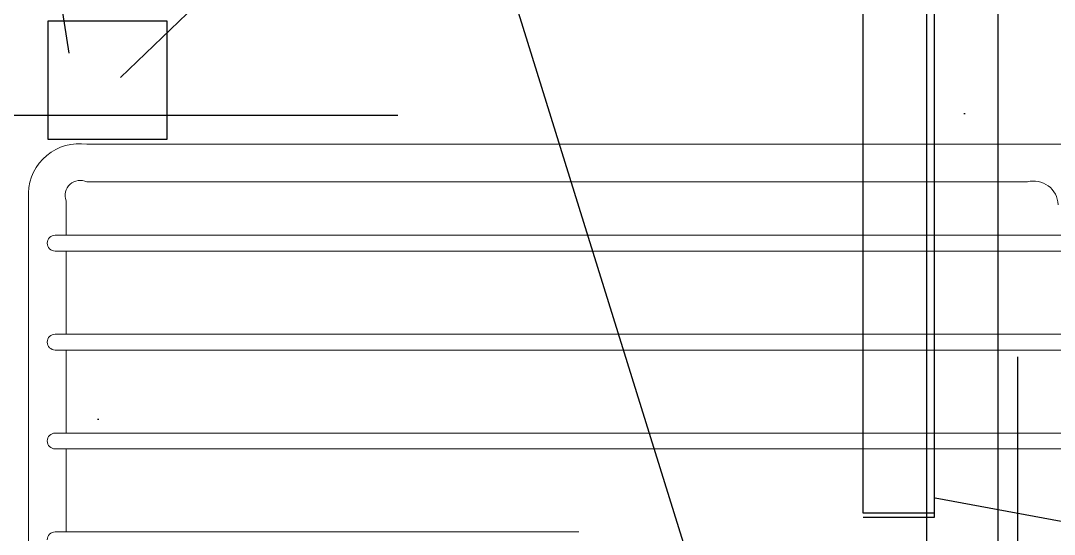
# Model space of a CAD drawing. Header units: millimetres. Extents: x 12325263 to 13848842, y -1463133 to 573208.
# Drawn here: x 12567190.1 to 12567451.4, y -834971.7 to -834841.9 of the extents above; entities that cross this region are included whole.
import ezdxf
from ezdxf.xclip import XClip

# ---------------------------------------------------------------- set-up
doc = ezdxf.new("R2010")
doc.units = ezdxf.units.MM
doc.header["$LTSCALE"] = 1000
doc.header["$XCLIPFRAME"] = 0
doc.linetypes.add('ACAD_ISO03W100', pattern=[30, 12, -18])
doc.linetypes.add('PHANTOM', pattern=[2.5, 1.25, -0.25, 0.25, -0.25, 0.25, -0.25])
for name, color, linetype in [('fur202301', 252, 'Continuous'), ('WALL', 5, 'Continuous'), ('WALL-SHATCH', 8, 'Continuous'), ('建筑-楼板开洞', 251, 'Continuous')]:
    doc.layers.add(name, color=color, linetype=linetype)

# ---------------------------------------------------------------- blocks, each defined once
blk = doc.blocks.new('adgshg13-A$C7F010FC0')
at = {"layer": 'WALL-SHATCH'}
h = blk.add_hatch(color=256, dxfattribs=at)
h.dxf.hatch_style = 1
h.paths.add_polyline_path([(-60384.17120504379, -16880.89509773254), (-763.1647881269455, 197.4793643951416), (12587.61850607395, -13153.30393266678), (12587.61850607395, -157996.0197629929), (-162964.8506313562, -188820.4315237999), (-171262.3814957142, -180522.900662899), (-171262.3814957142, -31310.89849328995), (-150707.1909123659, -10755.70791006088), (-131860.0775495768, -7980.895098209381), (-99162.38149428368, -7980.895098209381), (-99162.38149428368, -4980.895097732544), (-76620.42811572552, -4980.895097732544), (-70107.65229141712, -16880.89509773254)], flags=16)
h.paths.add_polyline_path([(-60091.22944009304, -16380.89510011673), (-646.8769880533218, 646.876989364624), (12987.61850607395, -12987.61850786209), (12987.61850607395, -158331.9049158096), (-163100.5840539932, -189250.3835258484), (-171662.3814958334, -180688.5860877037), (-171662.3814958334, -31145.21306848526), (-150777.8961598873, -10260.7277340889), (-131896.6870943308, -7480.895098209381), (-99562.38149428368, -7480.895098209381), (-99562.38149428368, -4580.895097732544), (-76365.55243730545, -4580.895097732544), (-69907.50581622124, -16380.89510774612)])
blk = doc.blocks.new('A$C4C7A72D3')
at = {"layer": 'WALL', "color": 1}
blk.add_blockref('adgshg13-A$C7F010FC0', (210433.0120974779, 205503.5692701337), dxfattribs=at)
blk = doc.blocks.new('asdgag1-1GnSHELF')
at = {"color": 3, "lineweight": 0}
for p, q in [((42388.00356619829, -72455.07084712543), (42686.00356635584, -72455.07084712545)), ((42400.7535661983, -72459.82084712545), (42400.7535661983, -72459.82084712545)), ((42425.7535661983, -72459.82084712545), (42425.7535661983, -72459.82084712545)), ((42450.7535661983, -72459.82084712545), (42450.7535661983, -72459.82084712545)), ((42398.75356619831, -72978.32084712542), (42398.7535661983, -72461.82084712545)), ((42402.7535661983, -72461.82084712545), (42402.75356619831, -72978.32084712542)), ((42423.75356619831, -72978.32084712542), (42423.7535661983, -72461.82084712545)), ((42427.7535661983, -72461.82084712545), (42427.75356619831, -72978.32084712542)), ((42448.75356619831, -72978.32084712542), (42448.7535661983, -72461.82084712545)), ((42452.75356619827, -72461.82084712545), (42452.75356619828, -72978.32084712542)), ((42473.75356619831, -72594.20592723039), (42473.7535661983, -72461.82084712545)), ((42391.02759530874, -72464.57084712543), (42390.02759530874, -72464.57084712543)), ((42398.75356619829, -72464.57084712543), (42390.2535661983, -72464.57084712543)), ((42398.7535661983, -72464.57084712543), (42395.02759530871, -72464.57084712543)), ((42423.7535661983, -72464.57084712543), (42402.75356619829, -72464.57084712543)), ((42423.75356619829, -72464.57084712542), (42402.75356619829, -72464.57084712543)), ((42448.7535661983, -72464.57084712543), (42427.7535661983, -72464.57084712543)), ((42428.52759530874, -72464.57084712543), (42427.7535661983, -72464.57084712542)), ((42473.7535661983, -72464.57084712543), (42452.75356619827, -72464.57084712543)), ((42375.75356619831, -72970.32084712542), (42375.75356619829, -72469.82084712545)), ((42385.25356619829, -72469.82084712545), (42385.25356619831, -72707.57237177006))]:
    blk.add_line(p, q, dxfattribs=at)
for centre, radius, start, end in [((42388.39965882237, -72467.86166981325), 12.79695410627334, 91.77370807914964, 188.8064543317666), ((42400.7535661983, -72461.82084712545), 2, 90, 180), ((42400.7535661983, -72461.82084712545), 2, 0, 90), ((42425.7535661983, -72461.82084712545), 2, 90, 180), ((42425.7535661983, -72461.82084712545), 2, 0, 90), ((42450.7535661983, -72461.82084712545), 2, 90, 180), ((42450.7535661983, -72461.82084712545), 2, 0, 90), ((42475.75356619827, -72461.82084712545), 2, 90, 180), ((42388.70622538734, -72468.16487922131), 3.829240809258758, 69.81371119158288, 205.6233550927575), ((42391.19431433604, -72709.16981010731), 6.15177191364575, 164.949443482032, 268.4470382759064)]:
    blk.add_arc(centre, radius, start, end, dxfattribs=at)
blk = doc.blocks.new('asdgag2019061914040478099')
at = {"color": 1, "linetype": 'ACAD_ISO03W100'}
blk.add_lwpolyline([(735.0000000003492, -99.96496050077258), (705.0000000003492, -99.96496050077258), (705.0000000003492, -129.9649605007726), (735.0000000003492, -129.9649605007726)], close=True, dxfattribs=at)
blk.add_blockref('asdgag1-1GnSHELF', (-41639.50362629327, 72360.07084712537))
blk = doc.blocks.new('*U1564')
at = {"layer": 'fur202301', "linetype": 'PHANTOM', "ltscale": 0.5}
blk.add_line((54303.60984455107, 72640.98695778192), (53179.50120877833, 72990.98695778192), dxfattribs=at)
at = {"layer": 'fur202301', "ltscale": 0.3}
for points in [[(54010.03396159061, 72684.98695778192), (54010.03396159061, 72666.98695778192), (53415.41613886887, 72666.98695778192), (53415.41613886887, 72684.98695778192), (53375.41613886887, 72684.98695778192), (53375.41613886887, 72666.98695778192), (53389.36286464214, 72665.76677738344), (53389.45002038489, 72666.76297208155), (53379.48807340398, 72667.63452950901)], [(54009.03396159061, 72666.98695778192), (54009.03396159061, 72684.98695778192), (53416.41613886887, 72684.98695778192), (53416.41613886887, 72666.98695778192)], [(53801.50120877833, 72668.98695778192), (53801.50120877833, 72650.98695778192), (54220.60984455107, 72650.98695778192), (54220.60984455107, 72668.98695778192), (54260.60984455107, 72668.98695778192), (54260.60984455107, 72650.98695778192), (54246.66311877776, 72649.76677738344), (54246.57596303501, 72650.76297208155), (54256.53791001596, 72651.63452950901)], [(53802.50120877833, 72650.98695778192), (53802.50120877833, 72668.98695778192), (54219.60984455107, 72668.98695778192), (54219.60984455107, 72650.98695778192)]]:
    blk.add_lwpolyline(points, dxfattribs=at)
at = {"layer": 'fur202301', "linetype": 'PHANTOM', "ltscale": 0.5}
blk.add_lwpolyline([(53219.50120877833, 72645.98695778192), (54263.60984455107, 72645.98695778192)], dxfattribs=at)
blk = doc.blocks.new('*U1566')
h = blk.add_hatch()
h.set_pattern_fill('AR-CONC', color=6, scale=2)
h.set_pattern_definition([(49.99999999999999, (502.6581826087204, 99.99956858099904), (364.369337992008, -31.87817107780617), [38.1, -419.1]), (355, (502.6581826087204, 99.99956858099904), (-70.48684284993868, 382.1136904780703), [30.48, -335.28116834]), (100.4514447, (533.0221966087204, 97.34306158099903), (293.8824941807065, 350.2355038243902), [32.38001759999999, -356.1804891999999]), (46.18420000000002, (502.6581826087204, 201.599568580999), (542.1580817842598, -84.0846558654543), [57.14999999999994, -628.6499999999991]), (96.63555760999992, (547.8379826087203, 194.5925685809991), (474.808268103006, 494.8522491954431), [48.57004628, -534.27121632]), (351.1841511700001, (502.6581826087204, 201.599568580999), (474.8082681299541, 494.8522491710653), [45.71993414, -502.91946384]), (21, (553.4581826087203, 176.199568580999), (303.228782538265, -204.5303963741752), [38.1, -419.1]), (326.0000000000001, (553.4581826087203, 176.199568580999), (123.6040566952941, 368.3759322446385), [30.48, -335.28]), (71.45144499999999, (578.7272478087204, 159.155368780999), (426.8328385574323, 163.8455377718105), [32.3800176, -356.1798752]), (37.50000000000001, (502.6581826087204, 99.99956858099904), (6.177206501183633, 169.1100777463062), [0, -331.216, 0, -340.36, 0, -336.55]), (7.499999999999999, (502.6581826087204, 99.99956858099904), (133.6393250206115, 200.361149636239), [0, -194.056, 0, -323.596, 0, -128.27]), (327.5, (389.3741826087203, 99.99956858099904), (271.1811903337428, -11.45748798534689), [0, -127, 0, -396.24, 0, -525.78]), (317.5, (338.5741826087203, 99.99956858099904), (296.2583627720361, 50.85298206666606), [0, -165.1, 0, -263.144, 0, -373.38])])
h.paths.add_polyline_path([(-46.17142386949854, -697.500431419001), (2348.829606478219, -697.500431419001), (2348.829606478219, -2.5), (-46.17142386949854, -2.5)])
blk = doc.blocks.new('sdfgsdffhg')
at = {"layer": 'fur202301', "xscale": -1}
for name, p, rotation in [('*U1564', (59004.15628411435, 93099.40813478129), 90), ('asdgag2019061914040478099', (-13986.8305616565, 39919.90692600282), 90), ('*U1566', (-13286.83001775295, 37568.57731952379), 270)]:
    blk.add_blockref(name, p, dxfattribs=dict(at, rotation=rotation))

msp = doc.modelspace()

# ---------------------------------------------------------------- block references
ref = msp.add_blockref('A$C4C7A72D3', (12385714.85333347, -906209.5211575599), dxfattribs=dict(rotation=350.041249254255))
XClip(ref).set_block_clipping_path([(223442.85848776624, 85923.1187333744), (220542.79614323564, 85923.14223919064), (220542.85794921033, 89292.82327550603), (211526.91503559053, 89292.81013112981), (210631.4331447985, 94392.80805835268), (206113.36859029531, 94392.80254184548), (206001.43151877634, 95030.31273446558), (204376.28265885077, 94744.96136868373), (203364.45700568333, 100506.90300529171), (197947.39471226372, 99555.74826742522), (192482.34284747206, 130679.47653937805), (190118.78045936674, 130264.45040162886), (191623.4071957469, 121695.64270786336), (177046.6486519482, 119136.20117008407), (175707.6223907359, 126760.84837657143), (173902.98837133497, 128026.4039125028), (169528.38544615544, 127258.29032698018), (169070.09673948586, 129868.3614864857), (163308.25174581818, 128856.66933918069), (163766.52659606002, 126246.61717005563), (159679.17951310053, 125528.91809214232), (170669.68883746117, 62935.797914044), (167222.1989369914, 62330.4650948944), (167939.77594909444, 58243.68085931754), (171386.95287966542, 58848.291248798836), (172857.06567938626, 50477.00326481927), (165962.5026008021, 49266.42308983533), (168037.78130347654, 37447.17964484263), (140649.95849708281, 32638.23901064042), (115387.97992391884, 28202.578178789467), (95598.7254695911, 140907.4332163476), (226939.47610990703, 163968.86685004015), (240128.69528115913, 88852.8973128139)])

# ---------------------------------------------------------------- next in the draw order: hatches: boundary and pattern name
at = {"layer": '建筑-楼板开洞'}
h = msp.add_hatch(dxfattribs=at)
h.set_pattern_fill('DASH', color=256, scale=500)
h.set_pattern_definition([(0, (0, 0), (476.25, 476.25), [476.25, -476.25])])
h.paths.add_polyline_path([(12597696.74125517, -842386.7857500005), (12590696.81071091, -842386.9011187449), (12590697.06738452, -843986.785750187), (12595796.81070939, -843986.8518447033), (12595797.06738462, -849736.8518448313), (12588796.81071022, -849736.7857501156), (12588796.81071024, -851936.7857480027), (12564896.81072844, -851936.7857499813), (12564896.81072899, -816186.7857498433), (12568846.81071021, -816186.7857497305), (12568846.81071039, -816040), (12568846.8107105, -807536.7857503798), (12574696.82943846, -807536.8020940134), (12574696.77149323, -810386.7857505934), (12575896.81071086, -810386.7857493811), (12579055.23466226, -810386.7836961544), (12580496.91490283, -811828.2071036652), (12580696.91490281, -819086.8500614959), (12595696.91654344, -819086.7214370563), (12595696.89793204, -812786.7857500659), (12597696.65916437, -812786.7857500445)])

# ---------------------------------------------------------------- next in the draw order: block references
msp.add_blockref('sdfgsdffhg', (12581083.89862993, -874056.803858311, -9.610333750321248e-09))

doc.saveas('drawing.dxf')
